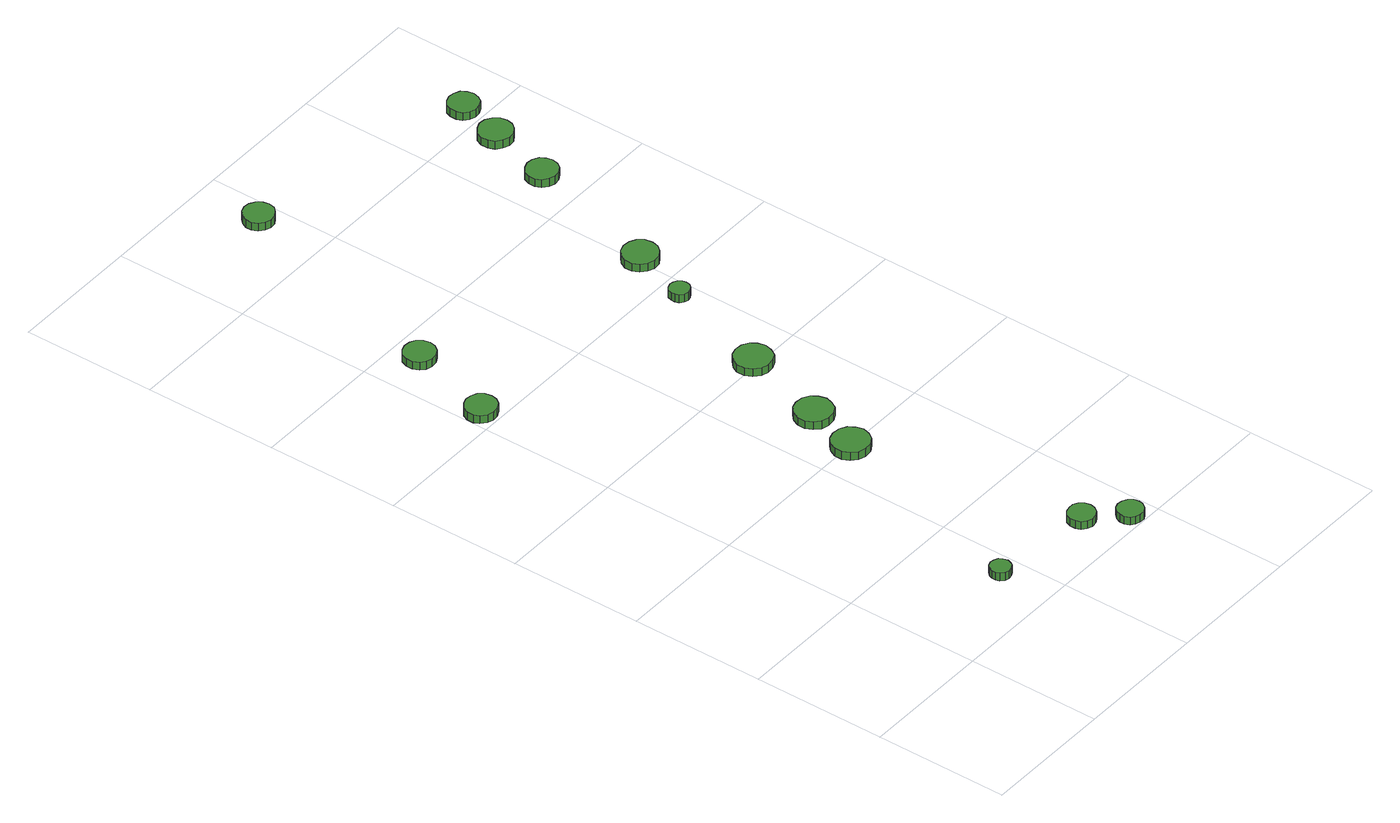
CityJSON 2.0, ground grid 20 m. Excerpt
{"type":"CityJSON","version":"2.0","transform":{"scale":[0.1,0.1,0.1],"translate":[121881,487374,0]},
"CityObjects":{
"tree1":{"type":"SolitaryVegetationObject","attributes":{"function":"something"},"geometry":[{"type":"MultiSurface","lod":"1","boundaries":[[[0,1,2,3,4,5,6,7,8,9,10,11,12,13,14]],[[15,16,17,18,19,20,21,22,23,24,25,26,27,28,29]],[[0,29,28,1]],[[1,28,27,2]],[[2,27,26,3]],[[3,26,25,4]],[[4,25,24,5]],[[5,24,23,6]],[[6,23,22,7]],[[7,22,21,8]],[[8,21,20,9]],[[9,20,19,10]],[[10,19,18,11]],[[11,18,17,12]],[[12,17,16,13]],[[13,16,15,14]],[[14,15,29,0]]]}]},
"tree2":{"type":"SolitaryVegetationObject","attributes":{"function":"something"},"geometry":[{"type":"MultiSurface","lod":"1","boundaries":[[[30,31,32,33,34,35,36,37,38,39,40,41,42,43,44]],[[45,46,47,48,49,50,51,52,53,54,55,56,57,58,59]],[[30,59,58,31]],[[31,58,57,32]],[[32,57,56,33]],[[33,56,55,34]],[[34,55,54,35]],[[35,54,53,36]],[[36,53,52,37]],[[37,52,51,38]],[[38,51,50,39]],[[39,50,49,40]],[[40,49,48,41]],[[41,48,47,42]],[[42,47,46,43]],[[43,46,45,44]],[[44,45,59,30]]]}]},
"tree3":{"type":"SolitaryVegetationObject","attributes":{"function":"something"},"geometry":[{"type":"MultiSurface","lod":"1","boundaries":[[[60,61,62,63,64,65,66,67,68,69,70,71,72,73,74]],[[75,76,77,78,79,80,81,82,83,84,85,86,87,88,89]],[[60,89,88,61]],[[61,88,87,62]],[[62,87,86,63]],[[63,86,85,64]],[[64,85,84,65]],[[65,84,83,66]],[[66,83,82,67]],[[67,82,81,68]],[[68,81,80,69]],[[69,80,79,70]],[[70,79,78,71]],[[71,78,77,72]],[[72,77,76,73]],[[73,76,75,74]],[[74,75,89,60]]]}]},
"tree4":{"type":"SolitaryVegetationObject","attributes":{"function":"something"},"geometry":[{"type":"MultiSurface","lod":"1","boundaries":[[[90,91,92,93,94,95,96,97,98,99,100,101,102,103,104]],[[105,106,107,108,109,110,111,112,113,114,115,116,117,118,119]],[[90,119,118,91]],[[91,118,117,92]],[[92,117,116,93]],[[93,116,115,94]],[[94,115,114,95]],[[95,114,113,96]],[[96,113,112,97]],[[97,112,111,98]],[[98,111,110,99]],[[99,110,109,100]],[[100,109,108,101]],[[101,108,107,102]],[[102,107,106,103]],[[103,106,105,104]],[[104,105,119,90]]]}]},
"tree5":{"type":"SolitaryVegetationObject","attributes":{"function":"something"},"geometry":[{"type":"MultiSurface","lod":"1","boundaries":[[[120,121,122,123,124,125,126,127,128,129,130,131,132,133,134]],[[135,136,137,138,139,140,141,142,143,144,145,146,147,148,149]],[[120,149,148,121]],[[121,148,147,122]],[[122,147,146,123]],[[123,146,145,124]],[[124,145,144,125]],[[125,144,143,126]],[[126,143,142,127]],[[127,142,141,128]],[[128,141,140,129]],[[129,140,139,130]],[[130,139,138,131]],[[131,138,137,132]],[[132,137,136,133]],[[133,136,135,134]],[[134,135,149,120]]]}]},
"tree6":{"type":"SolitaryVegetationObject","attributes":{"function":"something"},"geometry":[{"type":"MultiSurface","lod":"1","boundaries":[[[150,151,152,153,154,155,156,157,158,159,160,161,162,163,164]],[[165,166,167,168,169,170,171,172,173,174,175,176,177,178,179]],[[150,179,178,151]],[[151,178,177,152]],[[152,177,176,153]],[[153,176,175,154]],[[154,175,174,155]],[[155,174,173,156]],[[156,173,172,157]],[[157,172,171,158]],[[158,171,170,159]],[[159,170,169,160]],[[160,169,168,161]],[[161,168,167,162]],[[162,167,166,163]],[[163,166,165,164]],[[164,165,179,150]]]}]},
"tree7":{"type":"SolitaryVegetationObject","attributes":{"function":"something"},"geometry":[{"type":"MultiSurface","lod":"1","boundaries":[[[180,181,182,183,184,185,186,187,188,189,190,191,192,193,194]],[[195,196,197,198,199,200,201,202,203,204,205,206,207,208,209]],[[180,209,208,181]],[[181,208,207,182]],[[182,207,206,183]],[[183,206,205,184]],[[184,205,204,185]],[[185,204,203,186]],[[186,203,202,187]],[[187,202,201,188]],[[188,201,200,189]],[[189,200,199,190]],[[190,199,198,191]],[[191,198,197,192]],[[192,197,196,193]],[[193,196,195,194]],[[194,195,209,180]]]}]},
"tree8":{"type":"SolitaryVegetationObject","attributes":{"function":"something"},"geometry":[{"type":"MultiSurface","lod":"1","boundaries":[[[210,211,212,213,214,215,216,217,218,219,220,221,222,223,224]],[[225,226,227,228,229,230,231,232,233,234,235,236,237,238,239]],[[210,239,238,211]],[[211,238,237,212]],[[212,237,236,213]],[[213,236,235,214]],[[214,235,234,215]],[[215,234,233,216]],[[216,233,232,217]],[[217,232,231,218]],[[218,231,230,219]],[[219,230,229,220]],[[220,229,228,221]],[[221,228,227,222]],[[222,227,226,223]],[[223,226,225,224]],[[224,225,239,210]]]}]},
"tree9":{"type":"SolitaryVegetationObject","attributes":{"function":"something"},"geometry":[{"type":"MultiSurface","lod":"1","boundaries":[[[240,241,242,243,244,245,246,247,248,249,250,251,252,253,254]],[[255,256,257,258,259,260,261,262,263,264,265,266,267,268,269]],[[240,269,268,241]],[[241,268,267,242]],[[242,267,266,243]],[[243,266,265,244]],[[244,265,264,245]],[[245,264,263,246]],[[246,263,262,247]],[[247,262,261,248]],[[248,261,260,249]],[[249,260,259,250]],[[250,259,258,251]],[[251,258,257,252]],[[252,257,256,253]],[[253,256,255,254]],[[254,255,269,240]]]}]},
"tree10":{"type":"SolitaryVegetationObject","attributes":{"function":"something"},"geometry":[{"type":"MultiSurface","lod":"1","boundaries":[[[270,271,272,273,274,275,276,277,278,279,280,281,282,283,284]],[[285,286,287,288,289,290,291,292,293,294,295,296,297,298,299]],[[270,299,298,271]],[[271,298,297,272]],[[272,297,296,273]],[[273,296,295,274]],[[274,295,294,275]],[[275,294,293,276]],[[276,293,292,277]],[[277,292,291,278]],[[278,291,290,279]],[[279,290,289,280]],[[280,289,288,281]],[[281,288,287,282]],[[282,287,286,283]],[[283,286,285,284]],[[284,285,299,270]]]}]},
"tree11":{"type":"SolitaryVegetationObject","attributes":{"function":"something"},"geometry":[{"type":"MultiSurface","lod":"1","boundaries":[[[300,301,302,303,304,305,306,307,308,309,310,311,312,313,314]],[[315,316,317,318,319,320,321,322,323,324,325,326,327,328,329]],[[300,329,328,301]],[[301,328,327,302]],[[302,327,326,303]],[[303,326,325,304]],[[304,325,324,305]],[[305,324,323,306]],[[306,323,322,307]],[[307,322,321,308]],[[308,321,320,309]],[[309,320,319,310]],[[310,319,318,311]],[[311,318,317,312]],[[312,317,316,313]],[[313,316,315,314]],[[314,315,329,300]]]}]},
"tree12":{"type":"SolitaryVegetationObject","attributes":{"function":"something"},"geometry":[{"type":"MultiSurface","lod":"1","boundaries":[[[330,331,332,333,334,335,336,337,338,339,340,341,342,343,344]],[[345,346,347,348,349,350,351,352,353,354,355,356,357,358,359]],[[330,359,358,331]],[[331,358,357,332]],[[332,357,356,333]],[[333,356,355,334]],[[334,355,354,335]],[[335,354,353,336]],[[336,353,352,337]],[[337,352,351,338]],[[338,351,350,339]],[[339,350,349,340]],[[340,349,348,341]],[[341,348,347,342]],[[342,347,346,343]],[[343,346,345,344]],[[344,345,359,330]]]}]},
"tree13":{"type":"SolitaryVegetationObject","attributes":{"function":"something"},"geometry":[{"type":"MultiSurface","lod":"1","boundaries":[[[360,361,362,363,364,365,366,367,368,369,370,371,372,373,374]],[[375,376,377,378,379,380,381,382,383,384,385,386,387,388,389]],[[360,389,388,361]],[[361,388,387,362]],[[362,387,386,363]],[[363,386,385,364]],[[364,385,384,365]],[[365,384,383,366]],[[366,383,382,367]],[[367,382,381,368]],[[368,381,380,369]],[[369,380,379,370]],[[370,379,378,371]],[[371,378,377,372]],[[372,377,376,373]],[[373,376,375,374]],[[374,375,389,360]]]}]},
"tree14":{"type":"SolitaryVegetationObject","attributes":{"function":"something"},"geometry":[{"type":"MultiSurface","lod":"1","boundaries":[[[390,391,392,393,394,395,396,397,398,399,400,401,402,403,404]],[[405,406,407,408,409,410,411,412,413,414,415,416,417,418,419]],[[390,419,418,391]],[[391,418,417,392]],[[392,417,416,393]],[[393,416,415,394]],[[394,415,414,395]],[[395,414,413,396]],[[396,413,412,397]],[[397,412,411,398]],[[398,411,410,399]],[[399,410,409,400]],[[400,409,408,401]],[[401,408,407,402]],[[402,407,406,403]],[[403,406,405,404]],[[404,405,419,390]]]}]}
},
"vertices":[
[178,77,22],[176,84,22],[173,89,22],[167,92,22],[161,93,22],[155,91,22],[150,86,22],[148,81,22],[148,74,22],[150,69,22],[155,64,22],[161,62,22],[167,63,22],[173,66,22],[176,71,22],[176,71,9],[173,66,9],[167,63,9],[161,62,9],[155,64,9],[150,69,9],[148,74,9],[148,81,9],[150,86,9],[155,91,9],[161,93,9],[167,92,9],[173,89,9],[176,84,9],[178,77,9],
[49,827,16],[47,837,16],[41,845,16],[32,849,16],[23,850,16],[14,847,16],[6,841,16],[2,832,16],[2,822,16],[6,814,16],[14,807,16],[23,804,16],[32,805,16],[41,810,16],[47,818,16],[47,818,3],[41,810,3],[32,805,3],[23,804,3],[14,807,3],[6,814,3],[2,822,3],[2,832,3],[6,841,3],[14,847,3],[23,850,3],[32,849,3],[41,845,3],[47,837,3],[49,827,3],
[337,62,21],[335,70,21],[330,77,21],[323,81,21],[315,81,21],[307,79,21],[301,74,21],[298,66,21],[298,58,21],[301,50,21],[307,45,21],[315,42,21],[323,43,21],[330,47,21],[335,54,21],[335,54,8],[330,47,8],[323,43,8],[315,42,8],[307,45,8],[301,50,8],[298,58,8],[298,66,8],[301,74,8],[307,79,8],[315,81,8],[323,81,8],[330,77,8],[335,70,8],[337,62,8],
[87,957,18],[85,967,18],[79,975,18],[71,979,18],[61,980,18],[52,977,18],[45,971,18],[41,962,18],[41,952,18],[45,943,18],[52,937,18],[61,934,18],[71,935,18],[79,940,18],[85,948,18],[85,948,5],[79,940,5],[71,935,5],[61,934,5],[52,937,5],[45,943,5],[41,952,5],[41,962,5],[45,971,5],[52,977,5],[61,980,5],[71,979,5],[79,975,5],[85,967,5],[87,957,5],
[385,19,17],[384,27,17],[379,33,17],[372,37,17],[364,38,17],[357,36,17],[351,30,17],[348,23,17],[348,15,17],[351,8,17],[357,3,17],[364,1,17],[372,1,17],[379,5,17],[384,12,17],[384,12,4],[379,5,4],[372,1,4],[364,1,4],[357,3,4],[351,8,4],[348,15,4],[348,23,4],[351,30,4],[357,36,4],[364,38,4],[372,37,4],[379,33,4],[384,27,4],[385,19,4],
[283,394,21],[280,405,21],[274,414,21],[264,420,21],[252,421,21],[241,418,21],[233,410,21],[228,400,21],[228,388,21],[233,378,21],[241,370,21],[252,367,21],[264,368,21],[274,374,21],[280,383,21],[280,383,8],[274,374,8],[264,368,8],[252,367,8],[241,370,8],[233,378,8],[228,388,8],[228,400,8],[233,410,8],[241,418,8],[252,421,8],[264,420,8],[274,414,8],[280,405,8],[283,394,8],
[308,474,18],[305,485,18],[299,494,18],[289,500,18],[277,501,18],[266,498,18],[258,490,18],[253,480,18],[253,468,18],[258,458,18],[266,450,18],[277,447,18],[289,448,18],[299,453,18],[305,463,18],[305,463,5],[299,453,5],[289,448,5],[277,447,5],[266,450,5],[258,458,5],[253,468,5],[253,480,5],[258,490,5],[266,498,5],[277,501,5],[289,500,5],[299,494,5],[305,485,5],[308,474,5],
[349,605,17],[346,616,17],[340,625,17],[330,631,17],[318,632,17],[308,629,17],[299,621,17],[294,611,17],[294,599,17],[299,589,17],[308,581,17],[318,578,17],[330,579,17],[340,584,17],[346,594,17],[346,594,4],[340,584,4],[330,579,4],[318,578,4],[308,581,4],[299,589,4],[294,599,4],[294,611,4],[299,621,4],[308,629,4],[318,632,4],[330,631,4],[340,625,4],[346,616,4],[349,605,4],
[190,1300,18],[188,1309,18],[182,1317,18],[174,1322,18],[165,1323,18],[156,1320,18],[149,1313,18],[145,1305,18],[145,1296,18],[149,1287,18],[156,1281,18],[165,1278,18],[174,1279,18],[182,1284,18],[188,1291,18],[188,1291,5],[182,1284,5],[174,1279,5],[165,1278,5],[156,1281,5],[149,1287,5],[145,1296,5],[145,1305,5],[149,1313,5],[156,1320,5],[165,1323,5],[174,1322,5],[182,1317,5],[188,1309,5],[190,1300,5],
[390,767,18],[389,773,18],[385,778,18],[380,781,18],[374,782,18],[368,780,18],[363,776,18],[361,770,18],[361,764,18],[363,758,18],[368,754,18],[374,752,18],[380,753,18],[385,756,18],[389,761,18],[389,761,5],[385,756,5],[380,753,5],[374,752,5],[368,754,5],[363,758,5],[361,764,5],[361,770,5],[363,776,5],[368,780,5],[374,782,5],[380,781,5],[385,778,5],[389,773,5],[390,767,5],
[426,850,22],[424,861,22],[417,870,22],[408,875,22],[397,876,22],[387,873,22],[379,866,22],[374,856,22],[374,845,22],[379,835,22],[387,828,22],[397,824,22],[408,825,22],[417,831,22],[424,840,22],[424,840,9],[417,831,9],[408,825,9],[397,824,9],[387,828,9],[379,835,9],[374,845,9],[374,856,9],[379,866,9],[387,873,9],[397,876,9],[408,875,9],[417,870,9],[424,861,9],[426,850,9],
[484,1058,22],[482,1067,22],[477,1075,22],[468,1080,22],[459,1081,22],[450,1078,22],[442,1072,22],[438,1063,22],[438,1053,22],[442,1044,22],[450,1038,22],[459,1035,22],[468,1036,22],[477,1041,22],[482,1049,22],[482,1049,9],[477,1041,9],[468,1036,9],[459,1035,9],[450,1038,9],[442,1044,9],[438,1053,9],[438,1063,9],[442,1072,9],[450,1078,9],[459,1081,9],[468,1080,9],[477,1075,9],[482,1067,9],[484,1058,9],
[518,1159,18],[516,1169,18],[510,1177,18],[501,1183,18],[491,1184,18],[481,1180,18],[473,1174,18],[469,1164,18],[469,1154,18],[473,1144,18],[481,1138,18],[491,1134,18],[501,1135,18],[510,1141,18],[516,1149,18],[516,1149,5],[510,1141,5],[501,1135,5],[491,1134,5],[481,1138,5],[473,1144,5],[469,1154,5],[469,1164,5],[473,1174,5],[481,1180,5],[491,1184,5],[501,1183,5],[510,1177,5],[516,1169,5],[518,1159,5],
[538,1229,16],[536,1238,16],[531,1246,16],[522,1250,16],[513,1251,16],[504,1248,16],[497,1242,16],[494,1234,16],[494,1224,16],[497,1216,16],[504,1210,16],[513,1207,16],[522,1208,16],[531,1212,16],[536,1220,16],[536,1220,3],[531,1212,3],[522,1208,3],[513,1207,3],[504,1210,3],[497,1216,3],[494,1224,3],[494,1234,3],[497,1242,3],[504,1248,3],[513,1251,3],[522,1250,3],[531,1246,3],[536,1238,3],[538,1229,3]
]}
